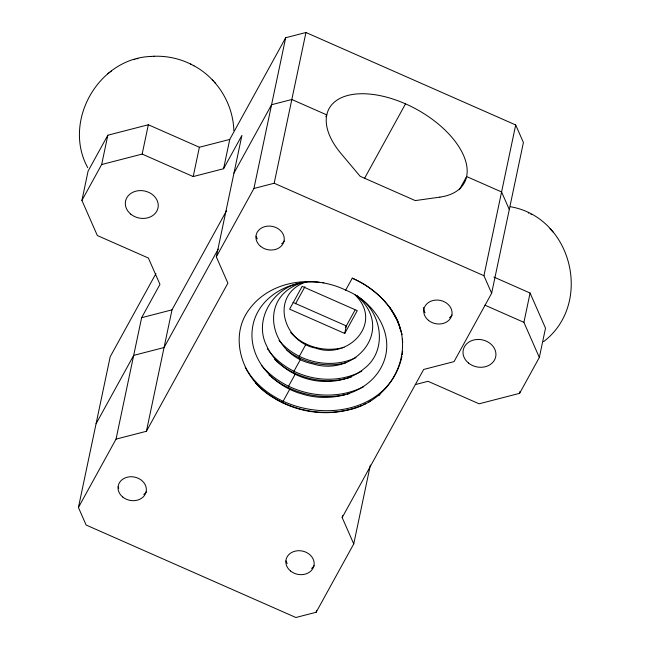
<?xml version="1.0" encoding="UTF-8"?>
<svg xmlns="http://www.w3.org/2000/svg" width="650" height="650" viewBox="0 0 650 650"><rect width="100%" height="100%" fill="white"/><g stroke="black" fill="none" stroke-linecap="round" stroke-linejoin="round"><path stroke-width="0.97" d="M402.61 351.227L402.22 354.656M401.952 356.363C386.051 428.659 277.095 425.222 245.253 367.307M78.422 507.488L116.033 439.124L141.627 317.696L159.957 284.367L148.387 258.034L97.346 235.536L81.916 200.419L88.091 171.104L107.835 135.216L148.338 124.759L199.379 147.257L229.751 139.417L285.691 37.733L305.947 32.5L515.694 124.963L523.413 142.513L491.644 293.256L454.041 361.619L423.662 369.46L342.176 517.579L353.746 543.912L316.144 612.267L295.888 617.5L86.141 525.038L78.422 507.488L110.191 356.744L155.919 273.626M81.916 200.419L101.66 164.531L107.835 135.216M101.66 164.531L142.163 154.074L148.338 124.759M142.163 154.074L193.196 176.572L199.379 147.257M116.033 439.124L146.412 431.283L171.998 309.847L226.647 210.519M193.196 176.572L223.576 168.724L229.751 139.417M146.412 431.283L227.89 283.164L216.32 256.831L241.914 135.403L223.576 168.724M216.32 256.831L253.931 188.476L285.691 37.733M253.931 188.476L274.178 183.243L305.947 32.5M344.727 333.45L357.264 310.659L302.144 286.366L289.608 309.148L344.727 333.45L346.32 325.91L293.028 302.421M316.144 612.267L316.558 610.301M342.176 517.579L342.591 515.604M353.746 543.912L370.362 465.091M491.644 293.256L483.933 275.706L515.694 124.963M415.309 384.597L428.049 381.306L479.091 403.804L519.594 393.348L539.337 357.459L523.908 322.343L530.083 293.036L493.894 277.079M519.594 393.348L520 391.398M539.337 357.459L545.512 328.152L530.083 293.036M96.078 423.735L133.681 355.379L164.06 347.531L218.221 249.088M233.967 173.087L271.578 104.723L291.826 99.499L326.787 114.904L325.821 116.659M295.523 303.802L304.923 286.715M364.626 178.197L405.527 103.854M270.424 395.671C242.328 378.097 228.012 336.724 249.649 308.791C271.286 279.76 314.454 274.747 345.678 290.136L352.259 278.176C372.978 287.211 391.251 303.729 399.059 325.301M345.337 327.689L354.998 310.139M459.379 189.711L466.619 176.548L501.581 191.953L509.291 209.511M151.052 56.444C98.304 58.159 62.392 121.501 87.734 167.684M543.546 341.681C593.279 303.794 572.276 217.368 510.526 206.749M378.536 395.728L380.006 394.574M107.713 73.832L109.086 72.759M110.224 71.882L111.556 70.858M368.956 401.936L370.638 400.993M361.083 371.507L361.749 371.15M360.409 371.857C330.005 387.213 289.477 377.894 268.816 350.813M363.675 386.677C330.07 403.666 285.626 394.103 261.471 365.365M363.732 404.544L365.503 403.715M355.964 357.622C330.346 369.761 297.123 362.172 279.037 340.429M304.346 282.555C269.62 296.311 283.603 342.209 315.786 348.148C348.571 359.832 383.809 322.806 355.062 294.889M360.1 406.088L361.928 405.332M305.191 282.214L306.053 281.889M358.248 406.794C323.334 420.03 281.344 410.369 255.71 383.224M302.681 282.547C255.986 296.701 270.067 355.542 312.471 363.764C355.851 377.658 396.069 328.762 356.549 295.596M350.561 377.349L351.317 377.106M348.262 378.032L349.034 377.812M133.811 59.711L134.932 59.402M136.882 58.841L137.914 58.557M344.037 347.327L341.786 347.912M300.154 283.075C272.821 288.21 253.476 320.036 266.662 345.849C275.966 366.267 297.562 379.072 319.459 381.168C335.189 382.744 351.91 378.869 364.187 368.591C387.92 350.61 382.078 312.788 358.727 297.188M347.482 378.243L345.922 378.641M141.627 317.696L171.998 309.847M347.271 394.184L349.034 393.738M347.189 410.085C393.616 401.602 419.608 346.621 389.894 307.686M345.946 362.749C325.577 368.054 302.851 363.025 286.528 349.765M301.47 282.758L302.794 282.466M345.134 378.828C320.352 384.434 292.833 377.13 274.576 359.32M346.645 410.191C320.718 415.838 292.662 410.345 270.603 395.655M345.491 394.599C319.954 400.124 292.094 393.583 271.684 377.268M340.657 348.156C322.855 351.877 302.916 346.263 290.704 332.532M305.476 281.962L306.824 281.759M153.538 56.298C166.465 55.705 179.538 58.492 191.108 64.293M150.345 56.485L154.148 56.257M319.085 282.222C290.087 279.167 256.856 297.188 252.484 327.868C247.886 358.987 273.926 386.539 302.534 394.111C331.988 403.349 370.662 393.299 383.313 362.911C395.59 333.312 373.279 300.958 345.678 290.136M322.286 282.531L323.879 282.734M274.178 183.243L483.933 275.706M484.933 305.167L523.908 322.343M528.255 212.867L528.799 213.151M531.009 214.297L531.643 214.622M193.31 65.439C217.141 77.943 233.123 103.764 233.846 130.65M190.556 64.009L193.944 65.764M356.444 295.482L357.598 296.327M269.027 375.042L270.343 376.163M304.988 343.444L305.914 344.338L299.333 356.298L298.846 357.662L300.527 359.296L293.946 371.256L293.459 372.613L295.149 374.246L288.567 386.206L288.08 387.562L289.762 389.196L283.181 401.156L282.693 402.512L283.449 403.252M553.028 232.001L549.981 228.654M212.29 79.796L213.184 80.779M214.378 82.095L215.329 83.143M267.402 348.871L267.865 349.521M389.984 307.816L397.605 320.824L402.131 334.579M399.644 326.999L400.676 330.428M402.366 339.089L402.691 342.566M352.259 278.176A88.311 73.474 11.9 0 1 389.878 307.661M452.132 315.006A15.421 12.829 11.9 0 1 449.459 317.769M425.084 312.804A15.421 12.829 11.9 0 1 423.467 307.596M284.326 241.036A15.421 12.829 11.9 0 1 281.661 243.799M257.286 238.834A15.421 12.829 11.9 0 1 256.157 236.267M314.234 565.654A15.421 12.829 11.9 0 1 311.561 568.417M287.194 563.452A15.421 12.829 11.9 0 1 286.065 560.893M146.437 491.692A15.421 12.829 11.9 0 1 143.764 494.455M118.747 488.223A15.421 12.829 11.9 0 1 118.267 486.923M439.904 197.129L415.261 200.59L360.141 176.288L341.023 153.546A77.123 41.486 28.8 0 1 353.502 94.323A77.123 41.486 28.8 0 1 452.384 137.914A77.123 41.486 28.8 0 1 439.904 197.129M260.626 246.366A14.267 11.871 11.9 0 0 283.952 241.394A14.267 11.871 11.9 0 0 265.671 226.428A14.267 11.871 11.9 0 0 260.626 246.366M428.423 320.328A14.267 11.871 11.9 0 0 451.758 315.364A14.267 11.871 11.9 0 0 433.469 300.398A14.267 11.871 11.9 0 0 428.423 320.328M290.526 570.984A14.267 11.871 11.9 0 0 313.861 566.012A14.267 11.871 11.9 0 0 295.579 551.046A14.267 11.871 11.9 0 0 290.526 570.984M122.728 497.014A14.267 11.871 11.9 0 0 146.063 492.042A14.267 11.871 11.9 0 0 127.774 477.084A14.267 11.871 11.9 0 0 122.728 497.014M468.479 363.017A16.583 13.796 11.9 0 0 495.593 357.24A16.583 13.796 11.9 0 0 474.346 339.852A16.583 13.796 11.9 0 0 468.479 363.017M130.78 214.159A16.583 13.796 11.9 0 0 157.901 208.382A16.583 13.796 11.9 0 0 136.654 190.994A16.583 13.796 11.9 0 0 130.78 214.159"/></g></svg>
